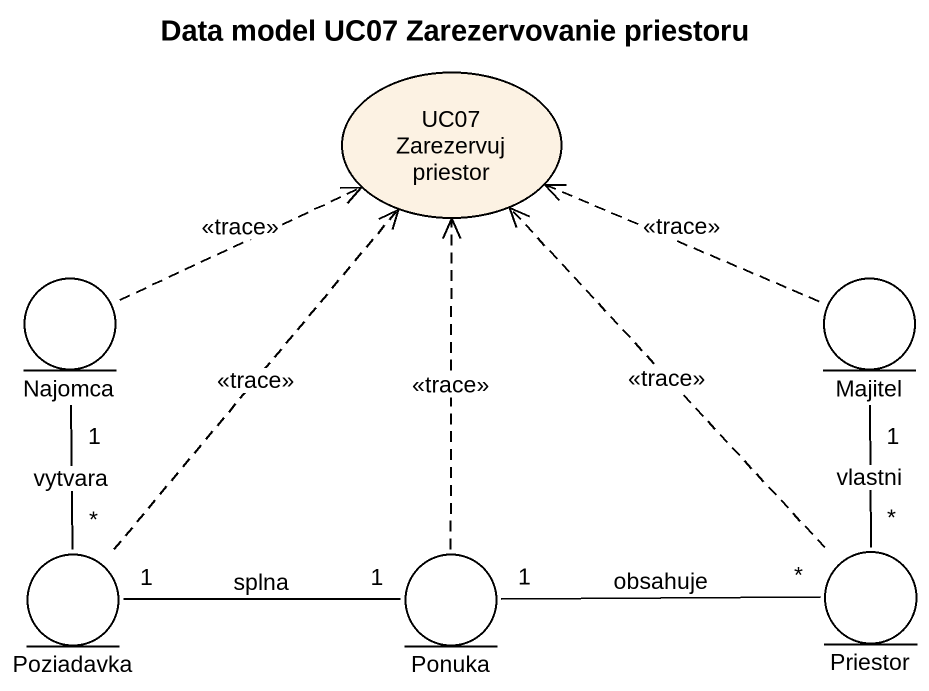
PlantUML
@startuml
title Data model UC07 Zarezervovanie priestoru
usecase "UC07 Zarezervuj priestor" as UC07_Zarezervuj_priestor
entity Najomca
entity Majitel
entity Poziadavka
entity Ponuka
entity Priestor
Najomca .right.> UC07_Zarezervuj_priestor : <<trace>>
Najomca "1" -- "*" Poziadavka : vytvara
Majitel .left.> UC07_Zarezervuj_priestor : <<trace>>
Majitel "1" -- "*" Priestor : vlastni
Poziadavka .up.> UC07_Zarezervuj_priestor : <<trace>>
Poziadavka "1" -right- "1" Ponuka : splna
Ponuka .up.> UC07_Zarezervuj_priestor : <<trace>>
Ponuka "1" -right- "*" Priestor : obsahuje
Priestor .up.> UC07_Zarezervuj_priestor : <<trace>>
@enduml
